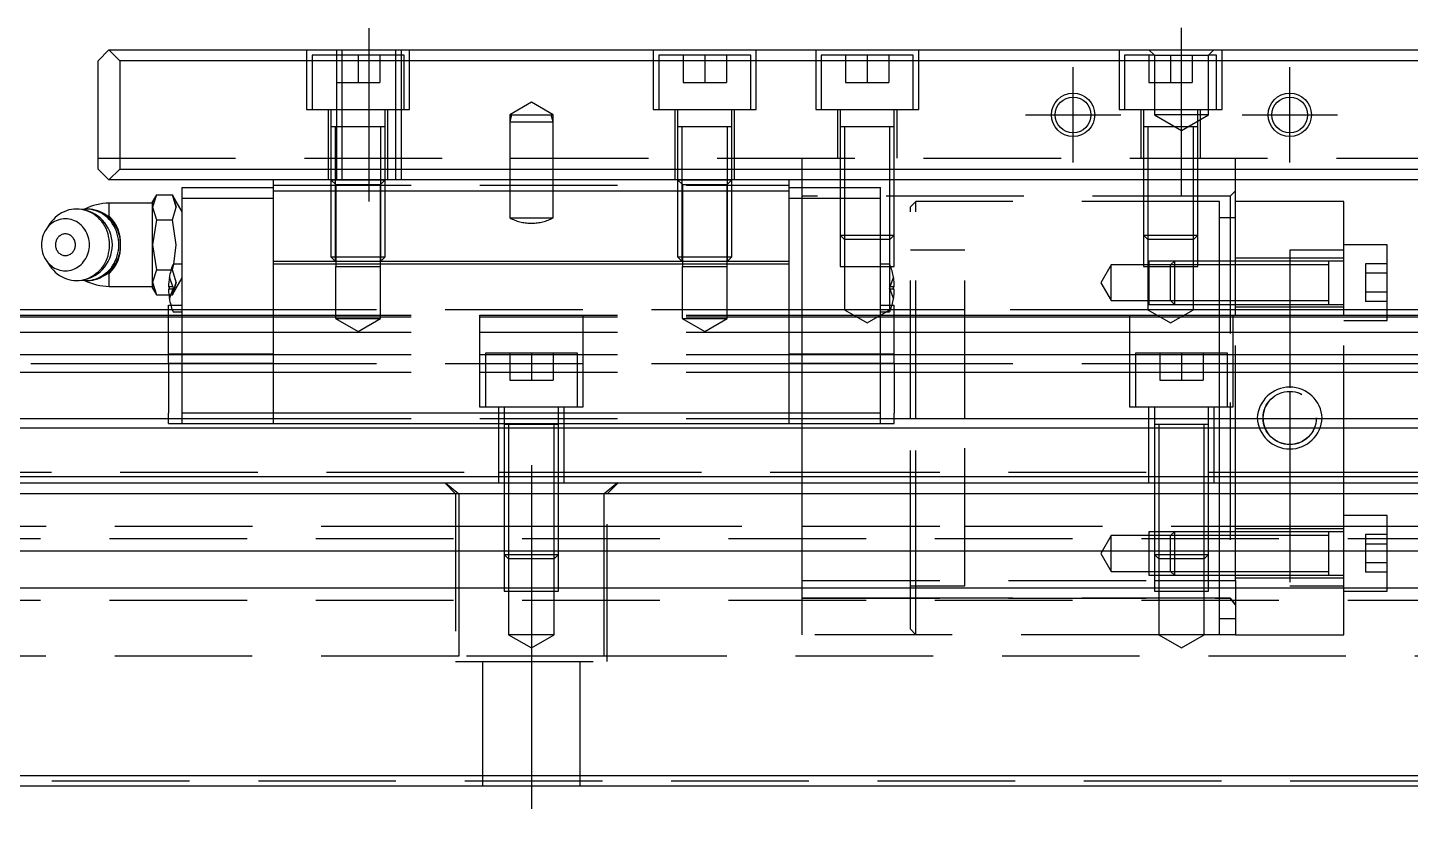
# Model space of a CAD drawing. Extents: x -15 to 745, y -361 to 120.
# Drawn here: x 93.5 to 221.1, y -325.5 to -252.3 of the extents above; entities that cross this region are included whole.
import ezdxf

# ---------------------------------------------------------------- set-up
doc = ezdxf.new("R2010")
doc.units = 0
doc.linetypes.add('CENTER', pattern=[50.8, 31.75, -6.35, 6.35, -6.35])
doc.linetypes.add('DASHED', pattern=[19.05, 12.7, -6.35])
doc.layers.get('0').update_dxf_attribs({"linetype": 'CONTINUOUS'})
doc.layers.add('CENTER', color=1, linetype='CENTER')

msp = doc.modelspace()

# ---------------------------------------------------------------- linework, layer by layer
at = {"color": 7, "linetype": 'CONTINUOUS'}
for p, q in [((101, -254.36), (100, -255.36)), ((102, -255.36), (101, -254.36)), ((101, -254.36), (299, -254.36)), ((100, -265.36), (100, -255.36)), ((102, -255.36), (102, -265.36)), ((298, -255.36), (102, -255.36)), ((126.5, -261.46), (121.5, -261.46)), ((126.5, -261.46), (121.5, -261.46)), ((158.5, -261.46), (153.5, -261.46)), ((158.5, -261.46), (153.5, -261.46)), ((158.5, -261.46), (153.5, -261.46)), ((173.5, -261.46), (168.5, -261.46)), ((201.5, -261.46), (196.5, -261.46)), ((100, -265.36), (101, -266.36)), ((101, -266.36), (102, -265.36)), ((102, -265.36), (298, -265.36)), ((299, -266.36), (101, -266.36)), ((116.2, -267.36), (116.2, -266.36)), ((163.8, -267.36), (163.8, -266.36)), ((165, -267.06), (165, -266.36)), ((205, -278.85), (205, -266.36)), ((105.4, -267.74), (105.04, -268.36)), ((105.4, -267.74), (105.04, -268.89)), ((105.4, -267.73), (105.4, -267.74)), ((105.4, -267.74), (106.87, -267.74)), ((107.22, -268.36), (106.87, -267.74)), ((107.22, -268.89), (106.87, -267.74)), ((107.77, -267.06), (116.2, -267.06)), ((107.77, -268.06), (107.77, -267.06)), ((116.2, -267.36), (163.8, -267.36)), ((116.2, -273.86), (116.2, -267.36)), ((163.8, -267.06), (172.23, -267.06)), ((163.8, -273.86), (163.8, -267.36)), ((172.23, -268.06), (172.23, -267.06)), ((97.08, -269.21), (96.86, -269.3)), ((97.31, -269.14), (97.08, -269.21)), ((97.55, -269.09), (97.31, -269.14)), ((97.78, -269.06), (97.55, -269.09)), ((98.02, -269.06), (97.78, -269.06)), ((98.26, -269.07), (98.02, -269.06)), ((98.5, -269.1), (98.26, -269.07)), ((98.88, -269.06), (98.47, -269.09)), ((98.73, -269.15), (98.5, -269.1)), ((98.96, -269.22), (98.73, -269.15)), ((99.12, -269.07), (98.88, -269.06)), ((99.03, -269.06), (98.88, -269.06)), ((99.19, -269.31), (98.96, -269.22)), ((99.27, -269.07), (99.03, -269.06)), ((99.36, -269.1), (99.12, -269.07)), ((99.51, -269.1), (99.27, -269.07)), ((99.59, -269.15), (99.36, -269.1)), ((99.74, -269.15), (99.51, -269.1)), ((99.82, -269.22), (99.59, -269.15)), ((99.97, -269.22), (99.74, -269.15)), ((100.04, -269.31), (99.82, -269.22)), ((100.2, -269.31), (99.97, -269.22)), ((105.04, -268.51), (101.04, -268.51)), ((101.04, -269.74), (101.04, -268.51)), ((105.04, -268.89), (105.04, -268.36)), ((105.04, -272.36), (105.04, -268.89)), ((105.04, -268.89), (105.4, -270.05)), ((106.87, -270.05), (107.22, -268.89)), ((107.77, -269.3), (107.22, -268.36)), ((107.77, -287.86), (107.77, -268.06)), ((107.77, -268.06), (116.2, -268.06)), ((163.8, -268.06), (172.23, -268.06)), ((172.23, -287.86), (172.23, -268.06)), ((215, -268.36), (205, -268.36)), ((215, -278.85), (215, -268.36)), ((95.56, -270.4), (95.2, -270.93)), ((95.56, -270.52), (95.43, -270.65)), ((95.71, -270.2), (95.56, -270.4)), ((95.69, -270.4), (95.56, -270.52)), ((95.84, -270.3), (95.69, -270.4)), ((95.88, -270.01), (95.71, -270.2)), ((95.99, -270.21), (95.84, -270.3)), ((96.05, -269.83), (95.88, -270.01)), ((96.15, -270.13), (95.99, -270.21)), ((96.24, -269.68), (96.05, -269.83)), ((96.31, -270.07), (96.15, -270.13)), ((96.44, -269.53), (96.24, -269.68)), ((96.48, -270.02), (96.31, -270.07)), ((96.64, -269.41), (96.44, -269.53)), ((96.65, -269.98), (96.48, -270.02)), ((96.86, -269.3), (96.64, -269.41)), ((96.82, -269.96), (96.65, -269.98)), ((97, -269.96), (96.82, -269.96)), ((97.17, -269.96), (97, -269.96)), ((97.34, -269.99), (97.17, -269.96)), ((97.51, -270.02), (97.34, -269.99)), ((97.68, -270.08), (97.51, -270.02)), ((97.84, -270.14), (97.68, -270.08)), ((98, -270.22), (97.84, -270.14)), ((98.15, -270.31), (98, -270.22)), ((98.29, -270.42), (98.15, -270.31)), ((98.43, -270.53), (98.29, -270.42)), ((98.56, -270.66), (98.43, -270.53)), ((99.4, -269.41), (99.19, -269.31)), ((99.61, -269.54), (99.4, -269.41)), ((99.81, -269.69), (99.61, -269.54)), ((100, -269.85), (99.81, -269.69)), ((100.17, -270.02), (100, -269.85)), ((100.26, -269.41), (100.04, -269.31)), ((100.34, -270.21), (100.17, -270.02)), ((100.42, -269.41), (100.2, -269.31)), ((100.47, -269.54), (100.26, -269.41)), ((100.28, -269.35), (101.04, -269.74)), ((100.49, -270.42), (100.34, -270.21)), ((100.62, -269.54), (100.42, -269.41)), ((100.67, -269.69), (100.47, -269.54)), ((100.62, -270.63), (100.49, -270.42)), ((100.82, -269.69), (100.62, -269.54)), ((100.86, -269.85), (100.67, -269.69)), ((101.01, -269.85), (100.82, -269.69)), ((101.03, -270.02), (100.86, -269.85)), ((101.19, -270.02), (101.01, -269.85)), ((101.2, -270.21), (101.03, -270.02)), ((101.35, -270.21), (101.19, -270.02)), ((101.34, -270.42), (101.2, -270.21)), ((101.48, -270.63), (101.34, -270.42)), ((101.5, -270.42), (101.35, -270.21)), ((101.63, -270.63), (101.5, -270.42)), ((105.4, -270.05), (105.04, -272.36)), ((105.4, -270.05), (106.87, -270.05)), ((107.22, -272.36), (106.87, -270.05)), ((94.83, -271.79), (94.8, -271.98)), ((94.88, -271.61), (94.83, -271.79)), ((94.94, -271.43), (94.88, -271.61)), ((95.02, -271.25), (94.94, -271.43)), ((95.1, -271.09), (95.02, -271.25)), ((95.2, -270.93), (95.1, -271.09)), ((95.31, -270.78), (95.2, -270.93)), ((95.43, -270.65), (95.31, -270.78)), ((96.23, -271.78), (96.19, -271.86)), ((96.28, -271.71), (96.23, -271.78)), ((96.33, -271.65), (96.28, -271.71)), ((96.39, -271.59), (96.33, -271.65)), ((96.46, -271.54), (96.39, -271.59)), ((96.52, -271.49), (96.46, -271.54)), ((96.59, -271.45), (96.52, -271.49)), ((96.67, -271.42), (96.59, -271.45)), ((96.75, -271.39), (96.67, -271.42)), ((96.82, -271.37), (96.75, -271.39)), ((96.9, -271.36), (96.82, -271.37)), ((96.99, -271.36), (96.9, -271.36)), ((97.07, -271.36), (96.99, -271.36)), ((97.15, -271.37), (97.07, -271.36)), ((97.22, -271.39), (97.15, -271.37)), ((97.3, -271.42), (97.22, -271.39)), ((97.38, -271.45), (97.3, -271.42)), ((97.45, -271.49), (97.38, -271.45)), ((97.52, -271.54), (97.45, -271.49)), ((97.58, -271.59), (97.52, -271.54)), ((97.64, -271.65), (97.58, -271.59)), ((97.69, -271.71), (97.64, -271.65)), ((97.74, -271.78), (97.69, -271.71)), ((97.79, -271.86), (97.74, -271.78)), ((98.67, -270.8), (98.56, -270.66)), ((98.78, -270.95), (98.67, -270.8)), ((98.88, -271.1), (98.78, -270.95)), ((98.96, -271.27), (98.88, -271.1)), ((99.03, -271.44), (98.96, -271.27)), ((99.09, -271.62), (99.03, -271.44)), ((99.14, -271.8), (99.09, -271.62)), ((99.18, -271.98), (99.14, -271.8)), ((100.74, -270.86), (100.62, -270.63)), ((100.84, -271.09), (100.74, -270.86)), ((100.92, -271.34), (100.84, -271.09)), ((100.98, -271.58), (100.92, -271.34)), ((101.03, -271.84), (100.98, -271.58)), ((101.06, -272.1), (101.03, -271.84)), ((101.59, -270.86), (101.48, -270.63)), ((101.69, -271.09), (101.59, -270.86)), ((101.75, -270.86), (101.63, -270.63)), ((101.78, -271.34), (101.69, -271.09)), ((101.85, -271.09), (101.75, -270.86)), ((101.84, -271.58), (101.78, -271.34)), ((101.89, -271.84), (101.84, -271.58)), ((101.93, -271.34), (101.85, -271.09)), ((101.92, -272.1), (101.89, -271.84)), ((102, -271.58), (101.93, -271.34)), ((102.04, -271.84), (102, -271.58)), ((102.07, -272.1), (102.04, -271.84)), ((94.8, -271.98), (94.77, -272.16)), ((94.77, -272.16), (94.77, -272.36)), ((94.77, -272.36), (94.77, -272.55)), ((94.77, -272.55), (94.8, -272.73)), ((94.8, -272.73), (94.83, -272.92)), ((94.83, -272.92), (94.88, -273.1)), ((94.88, -273.1), (94.94, -273.28)), ((96.08, -272.18), (96.06, -272.27)), ((96.06, -272.27), (96.06, -272.36)), ((96.06, -272.36), (96.06, -272.44)), ((96.06, -272.44), (96.08, -272.53)), ((96.09, -272.1), (96.08, -272.18)), ((96.08, -272.53), (96.09, -272.61)), ((96.12, -272.01), (96.09, -272.1)), ((96.09, -272.61), (96.12, -272.7)), ((96.15, -271.93), (96.12, -272.01)), ((96.12, -272.7), (96.15, -272.78)), ((96.19, -271.86), (96.15, -271.93)), ((96.15, -272.78), (96.19, -272.85)), ((96.19, -272.85), (96.23, -272.93)), ((96.23, -272.93), (96.28, -273)), ((96.28, -273), (96.33, -273.06)), ((96.33, -273.06), (96.39, -273.12)), ((96.39, -273.12), (96.46, -273.17)), ((97.52, -273.17), (97.58, -273.12)), ((97.58, -273.12), (97.64, -273.06)), ((97.64, -273.06), (97.69, -273)), ((97.69, -273), (97.74, -272.93)), ((97.74, -272.93), (97.79, -272.85)), ((97.82, -271.93), (97.79, -271.86)), ((97.79, -272.85), (97.82, -272.78)), ((97.85, -272.01), (97.82, -271.93)), ((97.82, -272.78), (97.85, -272.7)), ((97.88, -272.1), (97.85, -272.01)), ((97.85, -272.7), (97.88, -272.61)), ((97.9, -272.18), (97.88, -272.1)), ((97.88, -272.61), (97.9, -272.53)), ((97.91, -272.27), (97.9, -272.18)), ((97.9, -272.53), (97.91, -272.44)), ((97.91, -272.36), (97.91, -272.27)), ((97.91, -272.44), (97.91, -272.36)), ((99.03, -273.27), (99.09, -273.09)), ((99.09, -273.09), (99.14, -272.91)), ((99.14, -272.91), (99.18, -272.73)), ((99.2, -272.17), (99.18, -271.98)), ((99.18, -272.73), (99.2, -272.54)), ((99.2, -272.36), (99.2, -272.17)), ((99.2, -272.54), (99.2, -272.36)), ((100.98, -273.13), (101.03, -272.87)), ((101.03, -272.87), (101.06, -272.61)), ((101.07, -272.36), (101.06, -272.1)), ((101.06, -272.61), (101.07, -272.36)), ((101.84, -273.13), (101.89, -272.87)), ((101.89, -272.87), (101.92, -272.61)), ((101.93, -272.36), (101.92, -272.1)), ((101.92, -272.61), (101.93, -272.36)), ((102, -273.13), (102.04, -272.87)), ((102.04, -272.87), (102.07, -272.61)), ((102.08, -272.36), (102.07, -272.1)), ((102.07, -272.61), (102.08, -272.36)), ((105.04, -275.82), (105.04, -272.36)), ((105.04, -272.36), (105.4, -274.66)), ((107, -274.15), (107.22, -272.36)), ((219, -272.36), (215, -272.36)), ((219, -278.85), (219, -272.36)), ((94.94, -273.28), (95.02, -273.46)), ((95.02, -273.46), (95.1, -273.62)), ((95.1, -273.62), (95.2, -273.78)), ((95.2, -273.78), (95.31, -273.93)), ((95.2, -273.78), (95.56, -274.31)), ((95.31, -273.93), (95.43, -274.06)), ((95.43, -274.06), (95.56, -274.19)), ((95.56, -274.19), (95.69, -274.31)), ((95.56, -274.31), (95.71, -274.51)), ((95.69, -274.31), (95.84, -274.41)), ((96.46, -273.17), (96.52, -273.22)), ((96.52, -273.22), (96.59, -273.26)), ((96.59, -273.26), (96.67, -273.29)), ((96.67, -273.29), (96.75, -273.32)), ((96.75, -273.32), (96.82, -273.34)), ((96.82, -273.34), (96.9, -273.35)), ((96.9, -273.35), (96.99, -273.35)), ((96.99, -273.35), (97.07, -273.35)), ((97.07, -273.35), (97.15, -273.34)), ((97.15, -273.34), (97.22, -273.32)), ((97.22, -273.32), (97.3, -273.29)), ((97.3, -273.29), (97.38, -273.26)), ((97.38, -273.26), (97.45, -273.22)), ((97.45, -273.22), (97.52, -273.17)), ((98, -274.49), (98.15, -274.4)), ((98.15, -274.4), (98.29, -274.29)), ((98.29, -274.29), (98.43, -274.18)), ((98.43, -274.18), (98.56, -274.05)), ((98.56, -274.05), (98.67, -273.91)), ((98.67, -273.91), (98.78, -273.76)), ((98.78, -273.76), (98.88, -273.61)), ((98.88, -273.61), (98.96, -273.44)), ((98.96, -273.44), (99.03, -273.27)), ((100.34, -274.5), (100.49, -274.29)), ((100.49, -274.29), (100.62, -274.08)), ((100.62, -274.08), (100.74, -273.85)), ((100.74, -273.85), (100.84, -273.62)), ((100.84, -273.62), (100.92, -273.37)), ((100.92, -273.37), (100.98, -273.13)), ((101.2, -274.5), (101.34, -274.29)), ((101.34, -274.29), (101.48, -274.08)), ((101.35, -274.5), (101.5, -274.29)), ((101.48, -274.08), (101.59, -273.85)), ((101.5, -274.29), (101.63, -274.08)), ((101.59, -273.85), (101.69, -273.62)), ((101.63, -274.08), (101.75, -273.85)), ((101.69, -273.62), (101.78, -273.37)), ((101.75, -273.85), (101.85, -273.62)), ((101.78, -273.37), (101.84, -273.13)), ((101.85, -273.62), (101.93, -273.37)), ((101.93, -273.37), (102, -273.13)), ((107.77, -274.15), (106.99, -274.15)), ((116.2, -274.11), (116.2, -273.86)), ((116.2, -273.86), (163.8, -273.86)), ((116.2, -287.86), (116.2, -274.11)), ((116.2, -274.11), (163.8, -274.11)), ((163.8, -274.11), (163.8, -273.86)), ((163.8, -287.86), (163.8, -274.11)), ((173.01, -274.15), (172.23, -274.15)), ((213.6, -275.86), (213.6, -273.86)), ((213.6, -274.21), (213.6, -273.86)), ((95.71, -274.51), (95.88, -274.7)), ((95.84, -274.41), (95.99, -274.5)), ((95.88, -274.7), (96.05, -274.88)), ((95.99, -274.5), (96.15, -274.58)), ((96.05, -274.88), (96.24, -275.03)), ((96.15, -274.58), (96.31, -274.64)), ((96.24, -275.03), (96.44, -275.18)), ((96.31, -274.64), (96.48, -274.69)), ((96.44, -275.18), (96.64, -275.3)), ((96.48, -274.69), (96.65, -274.73)), ((96.64, -275.3), (96.86, -275.41)), ((96.65, -274.73), (96.82, -274.75)), ((96.82, -274.75), (97, -274.75)), ((96.86, -275.41), (97.08, -275.5)), ((97, -274.75), (97.17, -274.75)), ((97.08, -275.5), (97.31, -275.57)), ((97.17, -274.75), (97.34, -274.72)), ((97.31, -275.57), (97.55, -275.62)), ((97.34, -274.72), (97.51, -274.69)), ((97.51, -274.69), (97.68, -274.63)), ((97.55, -275.62), (97.78, -275.65)), ((97.68, -274.63), (97.84, -274.57)), ((97.78, -275.65), (98.02, -275.66)), ((97.84, -274.57), (98, -274.49)), ((98.02, -275.66), (98.26, -275.64)), ((98.26, -275.64), (98.5, -275.61)), ((98.47, -275.62), (98.88, -275.66)), ((98.5, -275.61), (98.73, -275.56)), ((98.73, -275.56), (98.96, -275.49)), ((98.88, -275.66), (99.12, -275.64)), ((98.88, -275.66), (99.03, -275.66)), ((98.96, -275.49), (99.19, -275.4)), ((99.03, -275.66), (99.27, -275.64)), ((99.12, -275.64), (99.36, -275.61)), ((99.19, -275.4), (99.4, -275.3)), ((99.27, -275.64), (99.51, -275.61)), ((99.36, -275.61), (99.59, -275.56)), ((99.4, -275.3), (99.61, -275.17)), ((99.51, -275.61), (99.74, -275.56)), ((99.59, -275.56), (99.82, -275.49)), ((99.61, -275.17), (99.81, -275.02)), ((99.74, -275.56), (99.97, -275.49)), ((99.81, -275.02), (100, -274.86)), ((99.82, -275.49), (100.04, -275.4)), ((99.97, -275.49), (100.2, -275.4)), ((100, -274.86), (100.17, -274.69)), ((100.04, -275.4), (100.26, -275.3)), ((100.17, -274.69), (100.34, -274.5)), ((100.2, -275.4), (100.42, -275.3)), ((100.26, -275.3), (100.47, -275.17)), ((101.04, -274.97), (100.28, -275.36)), ((100.42, -275.3), (100.62, -275.17)), ((100.47, -275.17), (100.67, -275.02)), ((100.62, -275.17), (100.82, -275.02)), ((100.67, -275.02), (100.86, -274.86)), ((100.82, -275.02), (101.01, -274.86)), ((100.86, -274.86), (101.03, -274.69)), ((101.01, -274.86), (101.19, -274.69)), ((101.03, -274.69), (101.2, -274.5)), ((101.04, -276.2), (101.04, -274.97)), ((101.19, -274.69), (101.35, -274.5)), ((105.4, -274.66), (105.04, -275.82)), ((105.4, -274.66), (106.74, -274.66)), ((101.04, -276.2), (105.04, -276.2)), ((105.04, -276.35), (105.04, -275.82)), ((105.04, -275.82), (105.4, -276.97)), ((105.04, -276.35), (105.4, -276.97)), ((106.5, -276.25), (106.58, -276.25)), ((106.58, -276.45), (106.5, -276.45)), ((106.58, -276.25), (106.58, -276.45)), ((173.42, -276.45), (173.42, -276.25)), ((173.42, -276.25), (173.5, -276.25)), ((173.5, -276.45), (173.42, -276.45)), ((105.4, -276.97), (105.4, -276.98)), ((105.4, -276.97), (106.53, -276.97)), ((106.5, -280.53), (106.5, -277.93)), ((106.5, -277.93), (106.71, -277.93)), ((173.29, -277.93), (173.5, -277.93)), ((173.5, -280.53), (173.5, -277.93)), ((213.6, -277.86), (213.6, -277.51)), ((0, -278.85), (106.5, -278.85)), ((0, -279.02), (106.5, -279.02)), ((106.5, -278.36), (28, -278.36)), ((106.99, -278.55), (107.77, -278.55)), ((172.23, -278.55), (173.01, -278.55)), ((173.5, -278.85), (226.5, -278.85)), ((173.5, -279.02), (226.5, -279.02)), ((226.5, -278.36), (219, -278.36)), ((0, -280.42), (106.5, -280.42)), ((106.5, -282.44), (106.5, -280.53)), ((173.5, -280.42), (226.5, -280.42)), ((173.5, -282.44), (173.5, -280.53)), ((0, -282.49), (106.5, -282.49)), ((106.5, -282.44), (107.77, -282.44)), ((106.5, -283.28), (106.5, -282.44)), ((106.5, -283.28), (106.5, -287.89)), ((106.5, -283.28), (107.77, -283.28)), ((172.23, -282.44), (173.5, -282.44)), ((172.23, -283.28), (173.5, -283.28)), ((173.5, -283.28), (173.5, -282.44)), ((173.5, -282.49), (226.5, -282.49)), ((173.5, -283.28), (173.5, -287.89)), ((0, -284.11), (106.5, -284.11)), ((173.5, -284.11), (226.5, -284.11)), ((0, -288.41), (106.5, -288.41)), ((106.5, -288.86), (106.5, -287.89)), ((107.77, -287.86), (116.2, -287.86)), ((107.77, -288.86), (107.77, -287.86)), ((116.2, -288.86), (116.2, -287.86)), ((116.2, -287.86), (163.8, -287.86)), ((163.8, -287.86), (172.23, -287.86)), ((163.8, -288.86), (163.8, -287.86)), ((172.23, -288.86), (172.23, -287.86)), ((173.5, -288.86), (173.5, -287.89)), ((173.5, -288.41), (226.5, -288.41)), ((0, -289.26), (400, -289.26)), ((106.5, -288.86), (107.77, -288.86)), ((107.77, -288.86), (116.2, -288.86)), ((116.2, -288.86), (163.8, -288.86)), ((142.5, -288.95), (137.5, -288.95)), ((163.8, -288.86), (172.23, -288.86)), ((172.23, -288.86), (173.5, -288.86)), ((202.5, -288.95), (197.5, -288.95)), ((202.5, -288.95), (197.5, -288.95)), ((0, -293.76), (400, -293.76)), ((1, -294.35), (399, -294.35)), ((398, -295.35), (2, -295.35)), ((213.6, -300.65), (213.6, -298.86)), ((213.6, -300.86), (213.6, -298.86)), ((398, -300.65), (2, -300.65)), ((213.6, -300.71), (213.6, -300.65)), ((213.6, -301), (213.6, -300.71)), ((213.6, -302.85), (213.6, -301)), ((213.6, -302.86), (213.6, -302.85)), ((398, -304.05), (2, -304.05)), ((2, -321.35), (398, -321.35)), ((399, -322.35), (1, -322.35))]:
    msp.add_line(p, q, dxfattribs=at)
at = {"color": 3, "linetype": 'DASHED'}
for p, q in [((119.25, -254.36), (119.25, -259.86)), ((119.75, -254.86), (119.75, -259.86)), ((128.25, -254.86), (119.75, -254.86)), ((122, -254.36), (122, -254.86)), ((122, -254.86), (122, -257.36)), ((122.5, -254.36), (122.5, -266.36)), ((124, -254.86), (124, -257.36)), ((126, -254.86), (126, -257.36)), ((127.5, -266.36), (127.5, -254.36)), ((128, -254.86), (128, -254.36)), ((128, -259.86), (128, -254.86)), ((128.25, -259.86), (128.25, -254.86)), ((128.75, -259.86), (128.75, -254.36)), ((151.25, -254.36), (151.25, -259.86)), ((151.75, -254.86), (151.75, -259.86)), ((160.25, -254.86), (151.75, -254.86)), ((154, -254.86), (154, -257.36)), ((156, -254.86), (156, -257.36)), ((158, -254.86), (158, -257.36)), ((160.25, -259.86), (160.25, -254.86)), ((160.75, -259.86), (160.75, -254.36)), ((166.25, -254.36), (166.25, -259.86)), ((166.75, -254.86), (166.75, -259.86)), ((175.25, -254.86), (166.75, -254.86)), ((169, -254.86), (169, -257.36)), ((171, -254.86), (171, -257.36)), ((173, -254.86), (173, -257.36)), ((175.25, -259.86), (175.25, -254.86)), ((175.75, -259.86), (175.75, -254.36)), ((194.25, -254.36), (194.25, -259.86)), ((194.75, -254.86), (194.75, -259.86)), ((197.5, -254.86), (194.75, -254.86)), ((197, -254.36), (197.5, -254.86)), ((197, -254.86), (197, -257.36)), ((197.5, -254.86), (197.5, -260.36)), ((197.5, -254.86), (202.5, -254.86)), ((199, -254.86), (199, -257.36)), ((201, -254.86), (201, -257.36)), ((202.5, -254.86), (203, -254.36)), ((202.5, -260.36), (202.5, -254.86)), ((203.25, -254.86), (202.5, -254.86)), ((203.25, -259.86), (203.25, -254.86)), ((203.75, -259.86), (203.75, -254.36)), ((122, -257.36), (122, -259.86)), ((122, -257.36), (124, -257.36)), ((124, -257.36), (126, -257.36)), ((154, -257.36), (156, -257.36)), ((156, -257.36), (158, -257.36)), ((169, -257.36), (171, -257.36)), ((171, -257.36), (173, -257.36)), ((197, -257.36), (199, -257.36)), ((199, -257.36), (201, -257.36)), ((119.25, -259.86), (128.75, -259.86)), ((121.25, -259.86), (121.25, -266.36)), ((121.5, -259.86), (121.5, -261.46)), ((122, -259.86), (122, -261.46)), ((126.5, -261.46), (126.5, -259.86)), ((126.75, -266.36), (126.75, -259.86)), ((128, -266.36), (128, -259.86)), ((140, -259.2), (138, -260.36)), ((138, -260.36), (138, -260.99)), ((138.17, -260.36), (138, -260.99)), ((138, -260.36), (140, -260.36)), ((142, -260.36), (140, -259.2)), ((140, -260.36), (142, -260.36)), ((142, -260.99), (141.83, -260.36)), ((142, -260.99), (142, -260.36)), ((151.25, -259.86), (160.75, -259.86)), ((153.25, -259.86), (153.25, -266.36)), ((153.5, -259.86), (153.5, -261.46)), ((158.5, -261.46), (158.5, -259.86)), ((158.75, -266.36), (158.75, -259.86)), ((166.25, -259.86), (175.75, -259.86)), ((168.25, -259.86), (168.25, -264.36)), ((168.5, -259.86), (168.5, -261.46)), ((173.5, -261.46), (173.5, -259.86)), ((173.75, -264.36), (173.75, -259.86)), ((194.25, -259.86), (203.75, -259.86)), ((196.25, -259.86), (196.25, -264.36)), ((196.5, -259.86), (196.5, -261.46)), ((197.5, -260.36), (200, -261.8)), ((202.5, -260.36), (197.5, -260.36)), ((200, -261.8), (202.5, -260.36)), ((201.5, -261.46), (201.5, -259.86)), ((201.75, -264.36), (201.75, -259.86)), ((121.5, -261.45), (121.5, -261.46)), ((121.5, -261.46), (121.5, -261.46)), ((121.5, -261.46), (121.5, -266.35)), ((126.5, -261.46), (121.5, -261.46)), ((121.9, -261.46), (121.9, -266.35)), ((122, -261.46), (122, -266.35)), ((126.1, -266.35), (126.1, -261.46)), ((126.5, -261.46), (126.5, -261.45)), ((126.5, -261.46), (126.5, -261.46)), ((126.5, -266.35), (126.5, -261.46)), ((138, -260.99), (138, -266.36)), ((138, -260.99), (142, -260.99)), ((142, -266.36), (142, -260.99)), ((153.5, -261.45), (153.5, -261.46)), ((153.5, -261.46), (153.5, -261.46)), ((153.5, -261.46), (153.5, -266.35)), ((158.5, -261.46), (153.5, -261.46)), ((153.9, -261.46), (153.9, -266.35)), ((158.1, -266.35), (158.1, -261.46)), ((158.5, -261.46), (158.5, -261.45)), ((158.5, -261.46), (158.5, -261.46)), ((158.5, -266.35), (158.5, -261.46)), ((168.5, -261.45), (168.5, -261.46)), ((168.5, -261.46), (168.5, -264.36)), ((168.5, -261.46), (168.5, -261.46)), ((173.5, -261.46), (168.5, -261.46)), ((168.9, -261.46), (168.9, -264.36)), ((173.1, -264.36), (173.1, -261.46)), ((173.5, -261.46), (173.5, -261.45)), ((173.5, -264.36), (173.5, -261.46)), ((173.5, -261.46), (173.5, -261.46)), ((196.5, -261.45), (196.5, -261.46)), ((196.5, -261.46), (196.5, -264.36)), ((196.5, -261.46), (196.5, -261.46)), ((201.5, -261.46), (196.5, -261.46)), ((196.9, -261.46), (196.9, -264.36)), ((201.1, -264.36), (201.1, -261.46)), ((201.5, -261.46), (201.5, -261.45)), ((201.5, -264.36), (201.5, -261.46)), ((201.5, -261.46), (201.5, -261.46)), ((100, -264.36), (300, -264.36)), ((165, -266.36), (165, -264.36)), ((168.5, -264.36), (168.5, -266.36)), ((168.5, -264.36), (168.5, -266.36)), ((168.9, -264.36), (168.9, -266.36)), ((173.1, -266.36), (173.1, -264.36)), ((173.5, -266.36), (173.5, -264.36)), ((173.5, -266.36), (173.5, -264.36)), ((196.5, -264.36), (196.5, -266.36)), ((196.5, -264.36), (196.5, -266.36)), ((196.9, -264.36), (196.9, -266.36)), ((201.1, -266.36), (201.1, -264.36)), ((201.5, -266.36), (201.5, -264.36)), ((201.5, -266.36), (201.5, -264.36)), ((205, -266.36), (205, -264.36)), ((121.5, -266.35), (121.94, -266.79)), ((121.5, -266.35), (126.5, -266.35)), ((121.5, -266.36), (121.5, -273.46)), ((121.9, -266.36), (121.9, -273.86)), ((126.06, -266.79), (126.5, -266.35)), ((126.1, -273.86), (126.1, -266.36)), ((126.5, -273.46), (126.5, -266.36)), ((138, -266.36), (138, -269.86)), ((142, -269.86), (142, -266.36)), ((153.5, -266.35), (153.94, -266.79)), ((153.5, -266.35), (158.5, -266.35)), ((153.5, -266.36), (153.5, -273.46)), ((153.9, -266.36), (153.9, -273.86)), ((158.06, -266.79), (158.5, -266.35)), ((158.1, -273.86), (158.1, -266.36)), ((158.5, -273.46), (158.5, -266.36)), ((168.5, -266.36), (168.5, -267.06)), ((168.5, -266.36), (168.5, -267.06)), ((168.9, -266.36), (168.9, -267.06)), ((173.1, -271.86), (173.1, -266.36)), ((173.5, -271.46), (173.5, -266.36)), ((173.5, -271.46), (173.5, -266.36)), ((196.5, -266.36), (196.5, -271.46)), ((196.5, -266.36), (196.5, -271.46)), ((196.9, -266.36), (196.9, -271.86)), ((201.1, -271.86), (201.1, -266.36)), ((201.5, -271.46), (201.5, -266.36)), ((201.5, -271.46), (201.5, -266.36)), ((105.04, -268.89), (105.4, -267.74)), ((106.87, -267.74), (107.22, -268.89)), ((116.2, -266.86), (163.8, -266.86)), ((121.94, -266.79), (121.94, -274.35)), ((121.94, -266.79), (126.06, -266.79)), ((126.06, -274.35), (126.06, -266.79)), ((153.94, -266.79), (153.94, -274.35)), ((153.94, -266.79), (158.06, -266.79)), ((158.06, -274.35), (158.06, -266.79)), ((165, -278.85), (165, -267.06)), ((204.5, -267.86), (165, -267.86)), ((168.5, -267.06), (168.5, -271.46)), ((168.5, -267.06), (168.5, -271.46)), ((168.9, -267.06), (168.9, -271.86)), ((205, -267.36), (204.5, -267.86)), ((204.5, -267.86), (204.5, -304.98)), ((175.5, -268.36), (175, -268.85)), ((175, -288.35), (175, -268.85)), ((203.5, -268.36), (175.5, -268.36)), ((175.5, -288.35), (175.5, -268.36)), ((203.5, -273.86), (203.5, -268.36)), ((138, -269.86), (142, -269.86)), ((139.94, -270.36), (140.06, -270.36)), ((205, -269.86), (203.5, -269.86)), ((168.5, -271.46), (168.9, -271.86)), ((168.5, -271.46), (168.5, -274.36)), ((168.5, -271.46), (172.23, -271.46)), ((172.23, -271.46), (173.5, -271.46)), ((173.1, -271.86), (173.5, -271.46)), ((173.5, -274.36), (173.5, -271.46)), ((196.5, -271.46), (196.9, -271.86)), ((196.5, -271.46), (196.5, -274.36)), ((196.5, -271.46), (201.5, -271.46)), ((201.1, -271.86), (201.5, -271.46)), ((201.5, -274.36), (201.5, -271.46)), ((168.9, -271.86), (168.9, -274.36)), ((172.23, -271.86), (168.9, -271.86)), ((173.1, -271.86), (172.23, -271.86)), ((173.1, -274.36), (173.1, -271.86)), ((180, -272.85), (175, -272.85)), ((180, -288.35), (180, -272.85)), ((196.9, -271.86), (196.9, -274.36)), ((201.1, -271.86), (196.9, -271.86)), ((201.1, -274.36), (201.1, -271.86)), ((215, -272.85), (210, -272.85)), ((210, -272.85), (210, -285.9)), ((106.87, -274.66), (107, -274.15)), ((121.5, -273.46), (121.9, -273.86)), ((121.5, -273.46), (126.5, -273.46)), ((121.93, -274.35), (121.93, -279.15)), ((121.93, -274.35), (126.07, -274.35)), ((126.07, -279.15), (126.07, -274.35)), ((126.1, -273.86), (126.5, -273.46)), ((153.5, -273.46), (153.9, -273.86)), ((153.5, -273.46), (158.5, -273.46)), ((153.93, -274.35), (153.93, -279.15)), ((153.93, -274.35), (158.07, -274.35)), ((158.07, -279.15), (158.07, -274.35)), ((158.1, -273.86), (158.5, -273.46)), ((168.5, -274.36), (172.23, -274.36)), ((168.9, -274.36), (168.9, -278.36)), ((172.23, -274.36), (173.5, -274.36)), ((173.1, -278.36), (173.1, -274.36)), ((193.5, -274.21), (192.55, -275.86)), ((197, -274.21), (193.5, -274.21)), ((193.5, -277.51), (193.5, -274.21)), ((196.5, -274.36), (201.5, -274.36)), ((196.9, -274.36), (196.9, -278.36)), ((199.35, -273.86), (197, -273.86)), ((197, -273.86), (197, -277.86)), ((199, -274.21), (197, -274.21)), ((199.35, -273.86), (199, -274.21)), ((205, -274.21), (199, -274.21)), ((199, -277.51), (199, -274.21)), ((205, -273.86), (199.35, -273.86)), ((199.35, -273.86), (199.35, -277.86)), ((205, -273.86), (199.35, -273.86)), ((201.1, -278.36), (201.1, -274.36)), ((203.5, -274.21), (203.5, -273.86)), ((203.5, -277.51), (203.5, -274.21)), ((215, -273.6), (205, -273.6)), ((213.6, -273.86), (205, -273.86)), ((213.6, -274.21), (205, -274.21)), ((215, -273.86), (213.59, -273.86)), ((213.6, -277.86), (213.6, -273.86)), ((213.6, -277.51), (213.6, -274.21)), ((219, -274.12), (217, -274.12)), ((217, -274.12), (217, -274.99)), ((106.58, -275.36), (106.58, -275.35)), ((106.58, -275.36), (106.58, -275.35)), ((106.58, -275.36), (106.58, -275.35)), ((106.58, -275.36), (106.58, -275.35)), ((106.58, -275.36), (106.9, -276.25)), ((106.74, -274.66), (106.87, -274.66)), ((107.22, -275.82), (106.87, -274.66)), ((107.22, -276.35), (107.77, -275.41)), ((173.42, -275.36), (173.1, -276.25)), ((173.42, -275.35), (173.42, -275.36)), ((173.42, -275.35), (173.42, -275.36)), ((219, -274.99), (217, -274.99)), ((217, -274.99), (217, -276.72)), ((105.4, -276.97), (105.04, -275.82)), ((106.9, -276.25), (106.58, -276.25)), ((106.9, -276.45), (106.58, -277.35)), ((106.9, -276.45), (106.58, -276.45)), ((107.22, -275.82), (106.87, -276.97)), ((106.87, -276.97), (107.22, -275.82)), ((106.87, -276.97), (107.22, -276.35)), ((106.9, -276.25), (106.94, -276.35)), ((106.9, -276.45), (106.94, -276.35)), ((173.1, -276.25), (173.06, -276.35)), ((173.1, -276.45), (173.06, -276.35)), ((173.42, -276.25), (173.1, -276.25)), ((173.1, -276.45), (173.42, -277.35)), ((173.42, -276.45), (173.1, -276.45)), ((192.55, -275.86), (193.5, -277.51)), ((219, -276.72), (217, -276.72)), ((217, -276.72), (217, -277.59)), ((106.53, -276.97), (106.87, -276.97)), ((106.58, -277.35), (106.58, -277.35)), ((106.58, -277.35), (106.58, -277.35)), ((106.71, -277.93), (107.77, -277.93)), ((172.23, -277.93), (173.29, -277.93)), ((173.42, -277.35), (173.42, -277.35)), ((173.42, -277.35), (173.42, -277.35)), ((193.5, -277.51), (197, -277.51)), ((197, -277.51), (199, -277.51)), ((197, -277.86), (199.35, -277.86)), ((199, -277.51), (199.35, -277.86)), ((199, -277.51), (205, -277.51)), ((199.35, -277.86), (205, -277.86)), ((199.35, -277.86), (205, -277.86)), ((203.5, -277.86), (203.5, -277.51)), ((203.5, -278.85), (203.5, -277.86)), ((205, -277.51), (213.6, -277.51)), ((205, -277.86), (213.6, -277.86)), ((205, -278.1), (215, -278.1)), ((213.59, -277.86), (213.6, -277.86)), ((213.6, -277.86), (213.6, -277.86)), ((213.6, -277.86), (215, -277.86)), ((219, -277.59), (217, -277.59)), ((106.84, -278.36), (106.5, -278.36)), ((106.5, -278.85), (107.77, -278.85)), ((106.5, -279.02), (107.77, -279.02)), ((107.77, -278.36), (106.84, -278.36)), ((116.2, -278.36), (107.77, -278.36)), ((107.77, -278.85), (116.2, -278.85)), ((107.77, -279.02), (116.2, -279.02)), ((163.8, -278.36), (116.2, -278.36)), ((116.2, -278.85), (163.8, -278.85)), ((116.2, -279.02), (163.8, -279.02)), ((121.93, -279.15), (124, -280.35)), ((121.93, -279.15), (126.07, -279.15)), ((124, -280.35), (126.07, -279.15)), ((135.25, -287.35), (135.25, -278.85)), ((144.75, -278.85), (144.75, -287.35)), ((153.93, -279.15), (156, -280.35)), ((153.93, -279.15), (158.07, -279.15)), ((156, -280.35), (158.07, -279.15)), ((165, -278.36), (163.8, -278.36)), ((163.8, -278.85), (172.23, -278.85)), ((163.8, -279.02), (172.23, -279.02)), ((168.9, -278.36), (165, -278.36)), ((165, -288.86), (165, -278.85)), ((168.9, -278.36), (171, -279.57)), ((173.1, -278.36), (168.9, -278.36)), ((171, -279.57), (173.1, -278.36)), ((172.23, -278.85), (173.5, -278.85)), ((172.23, -279.02), (173.5, -279.02)), ((180, -278.36), (173.1, -278.36)), ((196.9, -278.36), (180, -278.36)), ((195.25, -287.35), (195.25, -278.85)), ((196.9, -278.36), (199, -279.57)), ((201.1, -278.36), (196.9, -278.36)), ((199, -279.57), (201.1, -278.36)), ((203.5, -278.36), (201.1, -278.36)), ((205, -278.36), (203.5, -278.36)), ((203.5, -282.35), (203.5, -278.85)), ((204.75, -278.85), (204.75, -287.35)), ((210, -278.36), (205, -278.36)), ((205, -294.35), (205, -278.85)), ((215, -278.36), (210, -278.36)), ((219, -278.36), (215, -278.36)), ((215, -294.35), (215, -278.85)), ((215, -279.35), (219, -279.35)), ((219, -279.35), (219, -278.85)), ((106.5, -280.42), (107.77, -280.42)), ((107.77, -280.42), (116.2, -280.42)), ((116.2, -280.42), (163.8, -280.42)), ((163.8, -280.42), (172.23, -280.42)), ((172.23, -280.42), (173.5, -280.42)), ((106.5, -282.49), (107.77, -282.49)), ((107.77, -282.44), (116.2, -282.44)), ((107.77, -282.49), (116.2, -282.49)), ((107.77, -283.28), (116.2, -283.28)), ((116.2, -282.49), (163.8, -282.49)), ((135.75, -282.35), (135.75, -287.35)), ((144.25, -282.35), (135.75, -282.35)), ((138, -282.35), (138, -284.85)), ((140, -282.35), (140, -284.85)), ((142, -282.35), (142, -284.85)), ((144.25, -287.35), (144.25, -282.35)), ((163.8, -282.44), (172.23, -282.44)), ((163.8, -282.49), (172.23, -282.49)), ((163.8, -283.28), (172.23, -283.28)), ((172.23, -282.49), (173.5, -282.49)), ((195.75, -282.35), (195.75, -287.35)), ((204.25, -282.35), (195.75, -282.35)), ((198, -282.35), (198, -284.85)), ((200, -282.35), (200, -284.85)), ((202, -282.35), (202, -284.85)), ((203.5, -287.35), (203.5, -282.35)), ((204.25, -287.35), (204.25, -282.35)), ((106.5, -283.35), (84.75, -283.35)), ((107.77, -283.35), (106.5, -283.35)), ((106.5, -284.11), (107.77, -284.11)), ((116.2, -283.35), (107.77, -283.35)), ((107.77, -284.11), (116.2, -284.11)), ((163.8, -283.35), (116.2, -283.35)), ((116.2, -284.11), (163.8, -284.11)), ((165, -283.35), (163.8, -283.35)), ((163.8, -284.11), (172.23, -284.11)), ((172.23, -283.35), (165, -283.35)), ((203.5, -283.35), (172.23, -283.35)), ((172.23, -284.11), (173.5, -284.11)), ((204.25, -283.35), (203.5, -283.35)), ((204.75, -283.35), (204.25, -283.35)), ((205, -283.35), (204.75, -283.35)), ((215, -283.35), (205, -283.35)), ((226.5, -283.35), (215, -283.35)), ((138, -284.85), (140, -284.85)), ((140, -284.85), (142, -284.85)), ((198, -284.85), (200, -284.85)), ((200, -284.85), (202, -284.85)), ((210, -285.9), (210, -290.81)), ((106.5, -288.41), (107.77, -288.41)), ((107.77, -288.41), (116.2, -288.41)), ((116.2, -288.41), (163.8, -288.41)), ((144.75, -287.35), (135.25, -287.35)), ((137, -288.86), (137, -287.35)), ((137.5, -287.35), (137.5, -288.86)), ((142.5, -288.86), (142.5, -287.35)), ((143, -287.35), (143, -288.86)), ((163.8, -288.41), (172.23, -288.41)), ((172.23, -288.41), (173.5, -288.41)), ((175, -304.05), (175, -288.35)), ((175.5, -304.05), (175.5, -288.35)), ((180, -303.85), (180, -288.35)), ((204.75, -287.35), (195.25, -287.35)), ((197, -294.35), (197, -287.35)), ((197.5, -287.35), (197.5, -288.95)), ((202.5, -288.95), (202.5, -287.35)), ((203, -287.35), (203, -294.35)), ((203.5, -294.35), (203.5, -287.35)), ((137, -294.35), (137, -288.86)), ((137.5, -288.86), (137.5, -288.95)), ((137.5, -288.95), (137.5, -294.35)), ((137.5, -288.95), (137.5, -288.95)), ((137.5, -288.95), (137.5, -288.96)), ((142.5, -288.95), (137.5, -288.95)), ((137.9, -288.95), (137.9, -294.35)), ((142.1, -294.35), (142.1, -288.95)), ((142.5, -288.95), (142.5, -288.86)), ((142.5, -288.95), (142.5, -288.95)), ((142.5, -294.35), (142.5, -288.95)), ((142.5, -288.96), (142.5, -288.95)), ((143, -288.86), (143, -294.35)), ((165, -294.35), (165, -288.86)), ((197.5, -288.95), (197.5, -288.96)), ((197.5, -288.95), (197.5, -294.35)), ((197.5, -288.95), (197.5, -288.95)), ((197.9, -288.95), (197.9, -294.35)), ((202.1, -294.35), (202.1, -288.95)), ((202.5, -288.96), (202.5, -288.95)), ((202.5, -288.95), (202.5, -288.95)), ((202.5, -294.35), (202.5, -288.95)), ((210, -290.81), (210, -303.85)), ((83, -293.35), (137, -293.35)), ((137, -293.35), (137.5, -293.35)), ((137.5, -293.35), (137.9, -293.35)), ((137.9, -293.35), (142.1, -293.35)), ((142.1, -293.35), (142.5, -293.35)), ((142.5, -293.35), (143, -293.35)), ((143, -293.35), (165, -293.35)), ((165, -293.35), (202.5, -293.35)), ((202.5, -293.35), (203, -293.35)), ((203, -293.35), (203.5, -293.35)), ((203.5, -293.35), (205, -293.35)), ((205, -293.35), (215, -293.35)), ((215, -293.35), (257, -293.35)), ((132, -294.35), (133, -295.35)), ((132.06, -294.35), (133.29, -295.35)), ((137.5, -294.35), (137.5, -300.65)), ((137.5, -294.35), (137.5, -300.65)), ((137.9, -294.35), (137.9, -300.65)), ((142.1, -300.65), (142.1, -294.35)), ((142.5, -300.65), (142.5, -294.35)), ((142.5, -300.65), (142.5, -294.35)), ((147.94, -294.35), (146.71, -295.35)), ((147, -295.35), (148, -294.35)), ((165, -300.65), (165, -294.35)), ((197.5, -294.35), (197.5, -300.65)), ((197.5, -294.35), (197.5, -300.65)), ((197.9, -294.35), (197.9, -300.65)), ((202.1, -300.65), (202.1, -294.35)), ((202.5, -300.65), (202.5, -294.35)), ((202.5, -300.65), (202.5, -294.35)), ((203.5, -298.86), (203.5, -294.35)), ((205, -300.65), (205, -294.35)), ((215, -300.65), (215, -294.35)), ((133, -295.35), (133, -310.85)), ((133.29, -295.35), (133.29, -300.65)), ((146.71, -300.65), (146.71, -295.35)), ((147, -310.85), (147, -295.35)), ((219, -297.35), (215, -297.35)), ((219, -300.65), (219, -297.35)), ((82.5, -298.35), (133.29, -298.35)), ((133.29, -298.35), (137.5, -298.35)), ((137.5, -298.35), (137.9, -298.35)), ((137.9, -298.35), (142.1, -298.35)), ((142.1, -298.35), (142.5, -298.35)), ((142.5, -298.35), (146.71, -298.35)), ((146.71, -298.35), (165, -298.35)), ((165, -298.35), (180, -298.35)), ((180, -298.35), (202.5, -298.35)), ((202.5, -298.35), (203.5, -298.35)), ((203.5, -298.35), (205, -298.35)), ((205, -298.35), (210, -298.35)), ((215, -298.6), (205, -298.6)), ((210, -298.35), (215, -298.35)), ((215, -298.35), (219, -298.35)), ((219, -298.35), (253.29, -298.35)), ((399.5, -299.5), (0.5, -299.5)), ((193.5, -299.21), (192.55, -300.86)), ((197, -299.21), (193.5, -299.21)), ((193.5, -302.51), (193.5, -299.21)), ((199.35, -298.86), (197, -298.86)), ((197, -298.86), (197, -302.86)), ((199, -299.21), (197, -299.21)), ((199.35, -298.86), (199, -299.21)), ((202.5, -299.21), (199, -299.21)), ((199, -302.51), (199, -299.21)), ((202.5, -298.86), (199.35, -298.86)), ((199.35, -298.86), (199.35, -302.86)), ((202.5, -298.86), (199.35, -298.86)), ((205, -298.86), (202.5, -298.86)), ((205, -298.86), (202.5, -298.86)), ((205, -299.21), (202.5, -299.21)), ((203.5, -299.21), (203.5, -298.86)), ((203.5, -300.65), (203.5, -299.21)), ((213.6, -298.86), (205, -298.86)), ((213.6, -299.21), (205, -299.21)), ((213.6, -298.86), (213.59, -298.86)), ((215, -298.86), (213.6, -298.86)), ((213.6, -298.86), (213.6, -298.86)), ((213.6, -302.86), (213.6, -298.86)), ((219, -299.12), (217, -299.12)), ((217, -299.12), (217, -299.99)), ((133.29, -300.65), (133.29, -304.05)), ((137.5, -300.65), (137.5, -300.96)), ((137.5, -300.65), (137.5, -300.96)), ((137.5, -300.96), (137.9, -301.36)), ((137.5, -300.96), (142.5, -300.96)), ((137.5, -300.96), (137.5, -304.05)), ((137.9, -300.65), (137.9, -301.36)), ((142.1, -301.36), (142.1, -300.65)), ((142.1, -301.36), (142.5, -300.96)), ((142.5, -300.96), (142.5, -300.65)), ((142.5, -300.96), (142.5, -300.65)), ((142.5, -304.05), (142.5, -300.96)), ((146.71, -304.05), (146.71, -300.65)), ((165, -303.36), (165, -300.65)), ((192.55, -300.86), (193.5, -302.51)), ((197.5, -300.65), (197.5, -300.96)), ((197.5, -300.65), (197.5, -300.96)), ((197.5, -300.96), (197.9, -301.36)), ((197.5, -300.96), (202.5, -300.96)), ((197.5, -300.96), (197.5, -304.05)), ((197.9, -300.65), (197.9, -301.36)), ((202.1, -301.36), (202.1, -300.65)), ((202.1, -301.36), (202.5, -300.96)), ((202.5, -300.96), (202.5, -300.65)), ((202.5, -300.96), (202.5, -300.65)), ((202.5, -304.05), (202.5, -300.96)), ((203.5, -302.51), (203.5, -300.65)), ((205, -303.36), (205, -300.65)), ((215, -304.05), (215, -300.65)), ((219, -299.99), (217, -299.99)), ((217, -299.99), (217, -301.72)), ((219, -304.05), (219, -300.65)), ((142.1, -301.36), (137.9, -301.36)), ((137.9, -301.36), (137.9, -304.35)), ((142.1, -304.35), (142.1, -301.36)), ((202.1, -301.36), (197.9, -301.36)), ((197.9, -301.36), (197.9, -304.35)), ((202.1, -304.35), (202.1, -301.36)), ((217, -301.72), (217, -302.59)), ((219, -301.72), (217, -301.72)), ((165, -304.05), (165, -303.36)), ((165, -303.36), (197.5, -303.36)), ((193.5, -302.51), (197, -302.51)), ((197, -302.51), (199, -302.51)), ((197, -302.86), (197.5, -302.86)), ((197.5, -302.86), (199.35, -302.86)), ((197.5, -303.36), (202.5, -303.36)), ((199, -302.51), (199.35, -302.86)), ((199, -302.51), (202.5, -302.51)), ((199.35, -302.86), (202.5, -302.86)), ((199.35, -302.86), (202.5, -302.86)), ((202.5, -302.51), (205, -302.51)), ((202.5, -302.86), (205, -302.86)), ((202.5, -302.86), (205, -302.86)), ((202.5, -303.36), (205, -303.36)), ((203.5, -302.86), (203.5, -302.51)), ((203.5, -304.05), (203.5, -302.86)), ((205, -302.51), (213.6, -302.51)), ((205, -302.86), (213.6, -302.86)), ((205, -303.1), (215, -303.1)), ((205, -303.36), (205, -304.05)), ((213.59, -302.86), (213.6, -302.86)), ((213.6, -302.86), (215, -302.86)), ((213.6, -302.86), (213.6, -302.86)), ((219, -302.59), (217, -302.59)), ((133.29, -304.05), (133.29, -310.35)), ((137.5, -304.05), (137.5, -304.35)), ((137.5, -304.35), (142.5, -304.35)), ((137.9, -304.35), (137.9, -308.36)), ((142.1, -308.36), (142.1, -304.35)), ((142.5, -304.35), (142.5, -304.05)), ((146.71, -310.35), (146.71, -304.05)), ((165, -308.36), (165, -304.05)), ((175, -304.98), (165, -304.98)), ((165, -304.98), (204.5, -304.98)), ((175, -303.85), (180, -303.85)), ((175, -307.85), (175, -304.05)), ((203.5, -304.98), (175, -304.98)), ((175.5, -308.36), (175.5, -304.05)), ((197.5, -304.05), (197.5, -304.35)), ((197.5, -304.35), (202.5, -304.35)), ((197.9, -304.35), (197.9, -308.36)), ((202.1, -308.36), (202.1, -304.35)), ((202.5, -304.35), (202.5, -304.05)), ((203.5, -308.36), (203.5, -304.05)), ((204.5, -304.98), (203.5, -304.98)), ((204.5, -304.98), (205, -305.59)), ((205, -305.59), (204.5, -304.98)), ((205, -304.05), (205, -308.36)), ((210, -303.85), (215, -303.85)), ((215, -308.36), (215, -304.05)), ((215, -304.35), (219, -304.35)), ((219, -304.35), (219, -304.05)), ((399.5, -305.2), (0.5, -305.2)), ((203.5, -306.85), (205, -306.85)), ((137.9, -308.36), (140, -309.57)), ((142.1, -308.36), (137.9, -308.36)), ((140, -309.57), (142.1, -308.36)), ((197.9, -308.36), (165, -308.36)), ((175, -307.85), (175.5, -308.36)), ((197.9, -308.36), (200, -309.57)), ((202.1, -308.36), (197.9, -308.36)), ((200, -309.57), (202.1, -308.36)), ((205, -308.36), (202.1, -308.36)), ((205, -308.36), (215, -308.36)), ((133.29, -310.35), (26.71, -310.35)), ((133, -310.85), (147, -310.85)), ((146.71, -310.35), (133.29, -310.35)), ((135.5, -310.85), (135.5, -322.35)), ((144.5, -322.35), (144.5, -310.85)), ((253.29, -310.35), (146.71, -310.35)), ((0.5, -321.85), (399.5, -321.85))]:
    msp.add_line(p, q, dxfattribs=at)
at = {"color": 3, "linetype": 'CONTINUOUS'}
for centre in [(190, -260.36), (210, -260.36)]:
    msp.add_circle(centre, 2, dxfattribs=at)
at = {"color": 7, "linetype": 'CONTINUOUS'}
for centre in [(190, -260.36), (210, -260.36)]:
    msp.add_circle(centre, 1.65, dxfattribs=at)
at = {"color": 3, "linetype": 'DASHED'}
for radius in [2.46, 2.45]:
    msp.add_circle((210, -288.35), radius, dxfattribs=at)
at = {"color": 7, "linetype": 'CONTINUOUS'}
for centre, radius, start, end in [((98.02, -272.36), 3.3, 360, 87.0626), ((101.27, -274.5), 6, 92.1786, 114.894), ((98.67, -272.2), 3.42, 357.3063, 45.9424), ((98.02, -272.36), 3.3, 272.9134, 0), ((98.63, -272.5), 3.46, 314.3565, 2.2964), ((112.5, -276.35), 6, 159.1494, 170.4059), ((106.99, -274.25), 0.1, 90, 159.1494), ((173.01, -274.25), 0.1, 20.8506, 90), ((167.5, -276.35), 6, 9.5941, 20.8506), ((101.27, -270.21), 6, 245.106, 267.8214), ((112.5, -276.35), 6, 170.4203, 179.0449), ((167.5, -276.35), 6, 0.9551, 9.5797), ((112.5, -276.35), 6, 180.9551, 189.5797), ((167.5, -276.35), 6, 350.4203, 359.0449), ((112.5, -276.35), 6, 189.5941, 200.8506), ((167.5, -276.35), 6, 339.1494, 350.4059), ((106.99, -278.45), 0.1, 200.8506, 270), ((173.01, -278.45), 0.1, 270, 339.1494)]:
    msp.add_arc(centre, radius, start, end, dxfattribs=at)
at = {"color": 3, "linetype": 'DASHED'}
for centre, radius, start, end in [((139.94, -266.36), 4, 241.0305, 270), ((140.06, -266.36), 4, 270, 298.9695), ((210, -288.5), 3, 2.6758, 177.3242), ((210, -288.21), 3, 182.6758, 357.3242)]:
    msp.add_arc(centre, radius, start, end, dxfattribs=at)
at = {"layer": 'CENTER', "color": 1, "linetype": 'CENTER'}
for p, q in [((125, -252.36), (125, -268.36)), ((200, -267.91), (200, -252.31)), ((190, -264.76), (190, -255.96)), ((210, -264.76), (210, -255.96)), ((185.6, -260.36), (194.4, -260.36)), ((205.6, -260.36), (214.4, -260.36)), ((140, -292.7), (140, -325.5))]:
    msp.add_line(p, q, dxfattribs=at)

doc.saveas('drawing.dxf')
